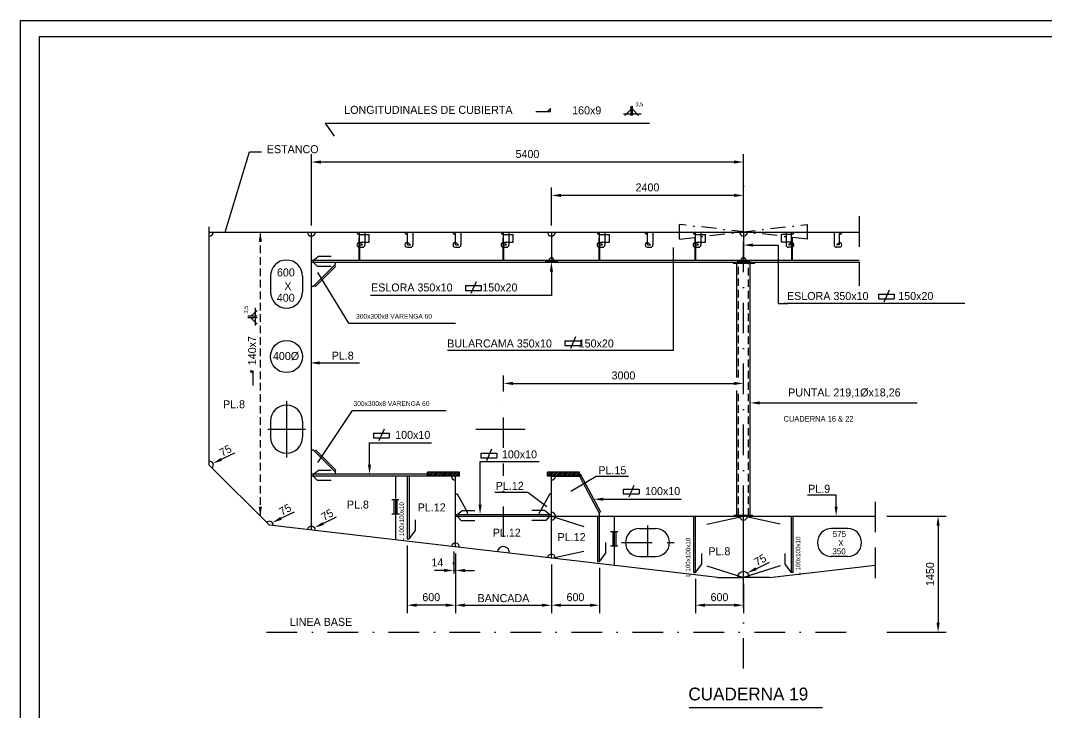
# Model space of a CAD drawing. Extents: x 24741 to 58381, y 5257 to 29017.
# Drawn here: x 24741 to 37561, y 20372 to 29017 of the extents above; entities that cross this region are included whole.
import ezdxf
from ezdxf.enums import TextEntityAlignment as Align

# ---------------------------------------------------------------- set-up
doc = ezdxf.new("R2010")
doc.units = 0
doc.header["$LTSCALE"] = 30
doc.header["$MEASUREMENT"] = 0
for name, pattern in [('RAYITAS2', [4.7625, 3.175, -1.5875]), ('RAYITASX2', [19.05, 12.7, -6.35]), ('TRAZO_Y_PUNTO', [25.4, 12.7, -6.35, 0, -6.35]), ('TRAZO_Y_PUNTO2', [12.7, 6.35, -3.175, 0, -3.175])]:
    doc.linetypes.add(name, pattern=pattern)
doc.layers.get('0').update_dxf_attribs({"linetype": 'CONTINUOUS'})
doc.layers.get('DEFPOINTS').update_dxf_attribs({"linetype": 'CONTINUOUS'})
doc.layers.add('BORDE', color=7, linetype='CONTINUOUS')
doc.layers.add('CUADERNA', color=7, linetype='CONTINUOUS')
doc.styles.get("Standard").update_dxf_attribs({"font": 'Gothic.TTF'})
doc.dimstyles.new('CN', dxfattribs={"dimscale": 40, "dimtxt": 2.5, "dimasz": 3, "dimexe": 2.5, "dimexo": 2, "dimgap": 0.018, "dimtad": 1, "dimdec": 4, "dimlfac": 40, "dimzin": 12, "dimdsep": 46, "dimtxsty": 'Standard', "dimcen": 0.018, "dimclrd": 1, "dimclre": 1, "dimclrt": 3, "dimadec": 0, "dimazin": 0, "dimtfac": 0.2, "dimtdec": 4, "dimtmove": 2, "dimatfit": 3, "dimfxl": 0, "dimtolj": 1, "dimtzin": 12, "dimarcsym": 0})

# ---------------------------------------------------------------- blocks, each defined once
blk = doc.blocks.new('*D18')
at = {"color": 1, "linetype": 'ByBlock'}
for p, q in [((36180, 23295), (36921, 23295)), ((36821, 23175), (36821, 21965)), ((36180, 21845), (36921, 21845))]:
    blk.add_line(p, q, dxfattribs=at)
for points in [[(36801, 23175), (36841, 23175), (36821, 23295)], [(36801, 21965), (36841, 21965), (36821, 21845)]]:
    blk.add_solid(points, dxfattribs=at)
at = {"layer": 'DEFPOINTS', "color": 0, "linetype": 'ByBlock'}
for p in [(36100, 23295), (36100, 21845), (36821, 21845)]:
    blk.add_point(p, dxfattribs=at)
at = {"color": 3, "linetype": 'ByBlock'}
blk.add_text('1450', height=100, rotation=90, dxfattribs=at).set_placement((36721, 22570), align=Align.MIDDLE_CENTER)
blk = doc.blocks.new('*D29')
at = {"color": 1, "linetype": 'ByBlock'}
for p, q in [((31375, 26925), (31375, 27402)), ((33775, 26925), (33775, 27402)), ((33655, 27302), (31495, 27302))]:
    blk.add_line(p, q, dxfattribs=at)
for points in [[(31495, 27322), (31495, 27282), (31375, 27302)], [(33655, 27322), (33655, 27282), (33775, 27302)]]:
    blk.add_solid(points, dxfattribs=at)
at = {"layer": 'DEFPOINTS', "color": 0, "linetype": 'ByBlock'}
for p in [(31375, 27302), (31375, 26845), (33775, 26845)]:
    blk.add_point(p, dxfattribs=at)
at = {"color": 3, "linetype": 'ByBlock'}
blk.add_text('2400', height=100, dxfattribs=at).set_placement((32575, 27402), align=Align.MIDDLE_CENTER)
blk = doc.blocks.new('*D30')
at = {"color": 1, "linetype": 'ByBlock'}
for p, q in [((28375, 26925), (28375, 27819)), ((33655, 27719), (28495, 27719)), ((33775, 26925), (33775, 27819))]:
    blk.add_line(p, q, dxfattribs=at)
for points in [[(28495, 27739), (28495, 27699), (28375, 27719)], [(33655, 27739), (33655, 27699), (33775, 27719)]]:
    blk.add_solid(points, dxfattribs=at)
at = {"layer": 'DEFPOINTS', "color": 0, "linetype": 'ByBlock'}
for p in [(28375, 27719), (28375, 26845), (33775, 26845)]:
    blk.add_point(p, dxfattribs=at)
at = {"color": 3, "linetype": 'ByBlock'}
blk.add_text('5400', height=100, dxfattribs=at).set_placement((31075, 27819), align=Align.MIDDLE_CENTER)
blk = doc.blocks.new('*D36')
at = {"color": 1, "linetype": 'ByBlock'}
for p, q in [((30775, 24851), (30775, 25053)), ((33775, 25033), (33775, 25053)), ((30895, 24953), (33655, 24953))]:
    blk.add_line(p, q, dxfattribs=at)
for points in [[(30895, 24973), (30895, 24933), (30775, 24953)], [(33655, 24973), (33655, 24933), (33775, 24953)]]:
    blk.add_solid(points, dxfattribs=at)
at = {"layer": 'DEFPOINTS', "color": 0, "linetype": 'ByBlock'}
for p in [(33775, 24953), (33775, 24953), (30775, 24771)]:
    blk.add_point(p, dxfattribs=at)
at = {"color": 3, "linetype": 'ByBlock'}
blk.add_text('3000', height=100, dxfattribs=at).set_placement((32275, 25053), align=Align.MIDDLE_CENTER)
blk = doc.blocks.new('*D75')
at = {"color": 1, "lineweight": -2}
for p, q in [((30175, 22360), (30175, 21612)), ((31375, 22220), (31375, 21612)), ((30295, 21712), (31255, 21712))]:
    blk.add_line(p, q, dxfattribs=at)
at = {"color": 1}
for points in [[(30295, 21732), (30295, 21692), (30175, 21712)], [(31255, 21732), (31255, 21692), (31375, 21712)]]:
    blk.add_solid(points, dxfattribs=at)
at = {"layer": 'DEFPOINTS', "color": 0}
for p in [(30175, 22440), (31375, 22300), (31375, 21712)]:
    blk.add_point(p, dxfattribs=at)
at = {"color": 3, "insert": (30775, 21800), "char_height": 100, "attachment_point": 5}
blk.add_mtext('\\A1;BANCADA', dxfattribs=at)
blk = doc.blocks.new('*D37')
at = {"color": 1, "linetype": 'ByBlock'}
for p, q in [((31375, 22689), (31375, 22082)), ((31975, 22650), (31975, 22082)), ((31495, 22182), (31855, 22182))]:
    blk.add_line(p, q, dxfattribs=at)
for points in [[(31495, 22202), (31495, 22162), (31375, 22182)], [(31855, 22202), (31855, 22162), (31975, 22182)]]:
    blk.add_solid(points, dxfattribs=at)
at = {"layer": 'DEFPOINTS', "color": 0, "linetype": 'ByBlock'}
for p in [(31375, 22769), (31975, 22730), (31975, 22182)]:
    blk.add_point(p, dxfattribs=at)
at = {"color": 3, "linetype": 'ByBlock'}
blk.add_text('600', height=100, dxfattribs=at).set_placement((31675, 22282), align=Align.MIDDLE_CENTER)
blk = doc.blocks.new('*D38')
at = {"color": 1, "linetype": 'ByBlock'}
for p, q in [((29571, 22930), (29571, 22082)), ((30175, 22829), (30175, 22082)), ((30055, 22182), (29691, 22182))]:
    blk.add_line(p, q, dxfattribs=at)
for points in [[(29691, 22202), (29691, 22162), (29571, 22182)], [(30055, 22202), (30055, 22162), (30175, 22182)]]:
    blk.add_solid(points, dxfattribs=at)
at = {"layer": 'DEFPOINTS', "color": 0, "linetype": 'ByBlock'}
for p in [(29571, 23010), (30175, 22909), (29571, 22182)]:
    blk.add_point(p, dxfattribs=at)
at = {"color": 3, "linetype": 'ByBlock'}
blk.add_text('600', height=100, dxfattribs=at).set_placement((29873, 22282), align=Align.MIDDLE_CENTER)
blk = doc.blocks.new('*D39')
at = {"color": 1, "linetype": 'ByBlock'}
for p, q in [((33175, 22510), (33175, 22082)), ((33775, 22447), (33775, 22082)), ((33655, 22182), (33295, 22182))]:
    blk.add_line(p, q, dxfattribs=at)
for points in [[(33295, 22202), (33295, 22162), (33175, 22182)], [(33655, 22202), (33655, 22162), (33775, 22182)]]:
    blk.add_solid(points, dxfattribs=at)
at = {"layer": 'DEFPOINTS', "color": 0, "linetype": 'ByBlock'}
for p in [(33175, 22590), (33775, 22527), (33175, 22182)]:
    blk.add_point(p, dxfattribs=at)
at = {"color": 3, "linetype": 'ByBlock'}
blk.add_text('600', height=100, dxfattribs=at).set_placement((33475, 22282), align=Align.MIDDLE_CENTER)
blk = doc.blocks.new('*X40')
at = {"color": 0}
for p, q in [((29825, 23808), (29861, 23845)), ((29825, 23831), (29839, 23845)), ((29834, 23795), (29884, 23845)), ((29856, 23795), (29906, 23845)), ((29879, 23795), (29929, 23845)), ((29901, 23795), (29951, 23845)), ((29924, 23795), (29974, 23845)), ((29946, 23795), (29996, 23845)), ((29969, 23795), (30019, 23845)), ((29991, 23795), (30041, 23845)), ((30013, 23795), (30063, 23845)), ((30036, 23795), (30086, 23845)), ((30058, 23795), (30108, 23845)), ((30081, 23795), (30131, 23845)), ((30103, 23795), (30153, 23845)), ((30126, 23795), (30176, 23845)), ((30148, 23795), (30198, 23845)), ((30171, 23795), (30221, 23845)), ((30193, 23795), (30225, 23827)), ((30216, 23795), (30225, 23804))]:
    blk.add_line(p, q, dxfattribs=at)
blk = doc.blocks.new('*X41')
at = {"color": 0}
for p, q in [((31325, 23804), (31366, 23845)), ((31325, 23826), (31343, 23845)), ((31338, 23795), (31388, 23845)), ((31361, 23795), (31411, 23845)), ((31383, 23795), (31433, 23845)), ((31405, 23795), (31455, 23845)), ((31428, 23795), (31478, 23845)), ((31450, 23795), (31500, 23845)), ((31473, 23795), (31523, 23845)), ((31495, 23795), (31545, 23845)), ((31518, 23795), (31568, 23845)), ((31540, 23795), (31590, 23845)), ((31563, 23795), (31613, 23845)), ((31585, 23795), (31635, 23845)), ((31607, 23795), (31657, 23845)), ((31630, 23795), (31680, 23845)), ((31652, 23795), (31702, 23845)), ((31675, 23795), (31725, 23845)), ((31697, 23795), (31725, 23822)), ((31720, 23795), (31725, 23800))]:
    blk.add_line(p, q, dxfattribs=at)
blk = doc.blocks.new('*D42')
at = {"color": 1, "linetype": 'ByBlock'}
for p, q in [((30175, 22829), (30175, 22516)), ((30153, 22696), (30153, 22716)), ((30033, 22616), (29913, 22616)), ((30175, 22616), (30153, 22616)), ((30295, 22616), (30415, 22616))]:
    blk.add_line(p, q, dxfattribs=at)
for points in [[(30033, 22636), (30033, 22596), (30153, 22616)], [(30295, 22636), (30295, 22596), (30175, 22616)]]:
    blk.add_solid(points, dxfattribs=at)
at = {"layer": 'DEFPOINTS', "color": 0, "linetype": 'ByBlock'}
for p in [(30175, 22909), (30153, 22616), (30153, 22616)]:
    blk.add_point(p, dxfattribs=at)
at = {"color": 3, "linetype": 'ByBlock'}
blk.add_text('14', height=100, dxfattribs=at).set_placement((29950, 22716), align=Align.MIDDLE_CENTER)

msp = doc.modelspace()

# ---------------------------------------------------------------- linework, layer by layer
at = {"color": 3}
for p, q in [((24740.721039, 5257.4178338), (24740.721039, 29017.4178338)), ((24740.721039, 29017.4178338), (58380.721039, 29017.4178338)), ((30301.1950233, 25705.0299439), (30497.768416, 25705.0299439)), ((30301.1950233, 25705.0299439), (30301.1950233, 25645.7246031)), ((30301.1950233, 25705.0299439), (30301.1950233, 25645.7246031)), ((30301.1950233, 25705.0299439), (30497.768416, 25705.0299439)), ((30301.1950233, 25645.7246031), (30497.768416, 25645.7246031)), ((30301.1950233, 25645.7246031), (30497.768416, 25645.7246031)), ((30434.7165478, 25753.2153974), (30369.8103442, 25606.8056091)), ((30434.7165478, 25753.2153974), (30369.8103442, 25606.8056091)), ((30497.768416, 25705.0299439), (30497.768416, 25645.7246031)), ((30497.768416, 25705.0299439), (30497.768416, 25645.7246031)), ((35593.8695466, 25646.4193483), (35528.9633431, 25500.00956)), ((35593.8695466, 25646.4193483), (35528.9633431, 25500.00956)), ((35460.3480221, 25598.2338948), (35656.9214149, 25598.2338948)), ((35460.3480221, 25598.2338948), (35656.9214149, 25598.2338948)), ((35460.3480221, 25598.2338948), (35460.3480221, 25538.928554)), ((35460.3480221, 25598.2338948), (35460.3480221, 25538.928554)), ((35460.3480221, 25538.928554), (35656.9214149, 25538.928554)), ((35460.3480221, 25538.928554), (35656.9214149, 25538.928554)), ((35656.9214149, 25598.2338948), (35656.9214149, 25538.928554)), ((35656.9214149, 25598.2338948), (35656.9214149, 25538.928554)), ((31544.2326608, 25016.7294498), (31740.8060535, 25016.7294498)), ((31544.2326608, 25016.7294498), (31544.2326608, 24957.424109)), ((31677.7541853, 25064.9149033), (31612.8479817, 24918.505115)), ((31740.8060535, 25016.7294498), (31740.8060535, 24957.424109)), ((31544.2326608, 24957.424109), (31740.8060535, 24957.424109)), ((29150.4968925, 23863.5030459), (29347.0702852, 23863.5030459)), ((29150.4968925, 23863.5030459), (29150.4968925, 23804.1977051)), ((29284.018417, 23911.6884994), (29219.1122134, 23765.2787111)), ((29347.0702852, 23863.5030459), (29347.0702852, 23804.1977051)), ((29150.4968925, 23804.1977051), (29347.0702852, 23804.1977051)), ((30494.0501656, 23612.9314064), (30690.6235583, 23612.9314064)), ((30494.0501656, 23612.9314064), (30494.0501656, 23553.6260656)), ((30627.5716901, 23661.1168599), (30562.6654865, 23514.7070716)), ((30690.6235583, 23612.9314064), (30690.6235583, 23553.6260656)), ((30494.0501656, 23553.6260656), (30690.6235583, 23553.6260656)), ((31744.4603021, 23335.1009908), (31724.9564166, 23348.27282)), ((31724.9564166, 23324.921208), (31744.4603021, 23335.1009908)), ((32406.6884168, 23209.2810902), (32341.7822133, 23062.8713019)), ((32273.1668923, 23161.0956367), (32469.7402851, 23161.0956367)), ((32273.1668923, 23161.0956367), (32273.1668923, 23101.7902959)), ((32273.1668923, 23101.7902959), (32469.7402851, 23101.7902959)), ((32469.7402851, 23161.0956367), (32469.7402851, 23101.7902959)), ((33095.7785389, 20433.5472782), (34762.1143652, 20433.5472782))]:
    msp.add_line(p, q, dxfattribs=at)
at = {"color": 2}
for p, q in [((24978.4085842, 5457.4178338), (24978.4085842, 28817.4178338)), ((24978.4085842, 28817.4178338), (58180.721039, 28817.4178338)), ((31180.7788308, 27882.7328649), (31362.367908, 27882.7328649)), ((31362.367908, 27920.1782973), (31326.548939, 27882.7328649)), ((31362.367908, 27882.7328649), (31362.367908, 27920.1782973)), ((28548.8797389, 27736.9835124), (28661.3758547, 27574.5296128)), ((27608.52304, 24638.4429062), (27645.9684724, 24602.6239372)), ((27645.9684724, 24638.4429062), (27608.52304, 24638.4429062)), ((27645.9684724, 24456.853829), (27645.9684724, 24638.4429062))]:
    msp.add_line(p, q, dxfattribs=at)
at = {"color": 6}
for p, q in [((32369.291137, 27830.2286234), (32369.291137, 27949.4272069)), ((32389.8384565, 27830.2286234), (32389.8384565, 27949.4272069)), ((32274.4701868, 27849.9422766), (32494.9287874, 27849.9422766)), ((32293.4668404, 27830.2286234), (32369.291137, 27910.5905212)), ((32464.079515, 27830.2286234), (32389.8384565, 27908.9125364)), ((28966.9716779, 26298.9995797), (28974.9564166, 26298.9995797)), ((28966.9716779, 26298.9995797), (28966.9716779, 26024.921208)), ((30766.9716779, 26298.9995797), (30774.9564166, 26298.9995797)), ((30766.9716779, 26298.9995797), (30766.9716779, 26024.921208)), ((31966.9716779, 26298.9995797), (31974.9564166, 26298.9995797)), ((31966.9716779, 26298.9995797), (31966.9716779, 26024.921208)), ((33166.9716779, 26298.9995797), (33174.9564166, 26298.9995797)), ((33166.9716779, 26298.9995797), (33166.9716779, 26024.921208)), ((34382.9411553, 26298.9995797), (34374.9564166, 26298.9995797)), ((34382.9411553, 26298.9995797), (34382.9411553, 26024.921208)), ((28974.9564166, 26214.921208), (28974.9564166, 26024.921208)), ((30774.9564166, 26214.921208), (30774.9564166, 26024.921208)), ((31974.9564166, 26214.921208), (31974.9564166, 26024.921208)), ((33174.9564166, 26214.921208), (33174.9564166, 26024.921208)), ((34374.9564166, 26214.921208), (34374.9564166, 26024.921208)), ((28399.5629731, 26020.6162516), (28463.1334641, 26072.0114827)), ((28463.1334641, 26072.0114827), (28621.0593444, 26072.0114827)), ((28399.5629731, 25998.724024), (28447.0842057, 25947.0114827)), ((28447.0842057, 25947.0114827), (28621.0593444, 25947.0114827)), ((27698.4727139, 25395.9619262), (27619.7888009, 25321.7208676)), ((27678.7590607, 25206.3525979), (27678.7590607, 25426.8111986)), ((27698.4727139, 25321.7208676), (27579.2741304, 25321.7208676)), ((27698.4727139, 25301.1735482), (27579.2741304, 25301.1735482)), ((27698.4727139, 25225.3492515), (27618.1108161, 25301.1735482)), ((28063.8955359, 24262.9163164), (28063.8955359, 23556.4077015)), ((27832.4140248, 23911.916764), (28301.6334731, 23911.916764)), ((31048.7829409, 23907.546764), (30428.6996506, 23907.546764)), ((28399.9564166, 23349.921208), (28463.1334641, 23398.4302161)), ((28463.1334641, 23398.4302161), (28621.0593444, 23398.4302161)), ((28399.5629731, 23325.1427574), (28447.0842057, 23273.4302161)), ((28447.0842057, 23273.4302161), (28621.0593444, 23273.4302161)), ((29425.7394196, 23324.921208), (29425.7394196, 22526.9420941)), ((29571.4379244, 23324.921208), (29571.4379244, 22540.1508277)), ((29596.4379244, 23324.921208), (29596.4379244, 22540.1508277)), ((29378.643371, 23034.4799231), (29469.0235555, 23034.4799231)), ((29405.5987196, 23034.4799231), (29405.5987196, 22855.4188889)), ((29442.0679835, 23034.4799231), (29442.0679835, 22855.4188889)), ((29378.643371, 22855.4188889), (29469.0235555, 22855.4188889)), ((30197.9432848, 22845.6162516), (30261.5137758, 22897.0114827)), ((30197.9432848, 22823.724024), (30245.4645174, 22772.0114827)), ((30261.5137758, 22897.0114827), (30419.4396561, 22897.0114827)), ((31288.3990573, 22897.0114827), (31130.4731771, 22897.0114827)), ((31351.9695483, 22845.6162516), (31288.3990573, 22897.0114827)), ((31351.9695483, 22823.724024), (31304.4483157, 22772.0114827)), ((31374.9564166, 22824.921208), (31778.0668068, 22696.0309532)), ((32159.2287053, 22824.921208), (32159.2287053, 22208.1006632)), ((33316.0011652, 22724.4595469), (33774.9564166, 22824.921208)), ((34233.9116679, 22724.4595469), (33774.9564166, 22824.921208)), ((30245.4645174, 22772.0114827), (30419.4396561, 22772.0114827)), ((31304.4483157, 22772.0114827), (31130.4731771, 22772.0114827)), ((32114.8408622, 22635.0811876), (32205.2210467, 22635.0811876)), ((32141.7962108, 22635.0811876), (32141.7962108, 22456.0201534)), ((32178.2654747, 22635.0811876), (32178.2654747, 22456.0201534)), ((29571.4379244, 22540.1508277), (29596.4379244, 22540.1508277)), ((32114.8408622, 22456.0201534), (32205.2210467, 22456.0201534)), ((31374.9564166, 22299.5802603), (31780.5297677, 22388.3570473)), ((31952.9564166, 22259.7980642), (31974.9564166, 22259.7980642)), ((33316.0011652, 22204.2928185), (33774.9564166, 22057.546764)), ((34233.9116679, 22204.2928185), (33774.9564166, 22057.546764)), ((33152.9564166, 22119.8268855), (33174.9564166, 22119.8268855)), ((34396.9564166, 22119.8268855), (34374.9564166, 22119.8268855))]:
    msp.add_line(p, q, dxfattribs=at)
at = {"color": 1}
for p, q in [((28548.8797389, 27736.9835124), (32600.9731463, 27736.9835124)), ((28974.6042468, 26344.4452759), (29098.5570545, 26344.4452759)), ((29043.7741894, 26374.921208), (29043.7741894, 26214.921208)), ((29098.5570545, 26248.5968905), (29098.5570545, 26344.4452759)), ((29643.7741894, 26374.921208), (29643.7741894, 26214.921208)), ((30243.7741894, 26374.921208), (30243.7741894, 26214.921208)), ((30774.6042468, 26344.4452759), (30898.5570545, 26344.4452759)), ((30843.7741894, 26374.921208), (30843.7741894, 26214.921208)), ((30898.5570545, 26248.5968905), (30898.5570545, 26344.4452759)), ((31974.6042468, 26344.4452759), (32098.5570545, 26344.4452759)), ((32043.7741894, 26374.921208), (32043.7741894, 26214.921208)), ((32098.5570545, 26248.5968905), (32098.5570545, 26344.4452759)), ((32643.7741894, 26374.921208), (32643.7741894, 26214.921208)), ((33174.6042468, 26344.4452759), (33298.5570545, 26344.4452759)), ((33243.7741894, 26374.921208), (33243.7741894, 26214.921208)), ((33298.5570545, 26248.5968905), (33298.5570545, 26344.4452759)), ((34251.3557787, 26248.5968905), (34251.3557787, 26344.4452759)), ((34375.3085863, 26344.4452759), (34251.3557787, 26344.4452759)), ((34306.1386437, 26374.921208), (34306.1386437, 26214.921208)), ((34906.1386437, 26374.921208), (34906.1386437, 26214.921208)), ((28974.9564166, 26248.5968905), (29098.5570545, 26248.5968905)), ((28974.9564166, 26184.921208), (29013.7741894, 26184.921208)), ((29574.9564166, 26184.921208), (29613.7741894, 26184.921208)), ((30174.9564166, 26184.921208), (30213.7741894, 26184.921208)), ((30774.9564166, 26248.5968905), (30898.5570545, 26248.5968905)), ((30774.9564166, 26184.921208), (30813.7741894, 26184.921208)), ((31974.9564166, 26248.5968905), (32098.5570545, 26248.5968905)), ((31974.9564166, 26184.921208), (32013.7741894, 26184.921208)), ((32574.9564166, 26184.921208), (32613.7741894, 26184.921208)), ((32895.1667274, 26182.9087924), (32895.1667274, 24892.6399902)), ((33174.9564166, 26248.5968905), (33298.5570545, 26248.5968905)), ((33174.9564166, 26184.921208), (33213.7741894, 26184.921208)), ((33894.9564166, 26211.7070168), (34207.8372065, 26211.7070168)), ((34207.8372065, 26211.7070168), (34207.8372065, 25482.0161559)), ((34374.9564166, 26248.5968905), (34251.3557787, 26248.5968905)), ((34374.9564166, 26184.921208), (34336.1386437, 26184.921208)), ((34974.9564166, 26184.921208), (34936.1386437, 26184.921208)), ((28374.9564166, 26024.921208), (35221.7936719, 26024.921208)), ((28374.9564166, 25999.921208), (35221.7936719, 25999.921208)), ((28674.9564166, 25974.921208), (28399.9564166, 25699.921208)), ((28675.5640951, 25944.4161882), (28424.8412838, 25693.6933768)), ((28659.4070615, 25959.371853), (28675.5640951, 25944.4161882)), ((27863.8955359, 25824.921208), (27863.8955359, 25624.921208)), ((28263.8955359, 25824.921208), (28263.8955359, 25624.921208)), ((28453.4563346, 25869.5149996), (28837.9788299, 25235.2797425)), ((31374.3514728, 25879.921208), (31374.3514728, 25583.0776859)), ((28374.9564166, 25699.921208), (28399.9564166, 25699.921208)), ((28408.9929877, 25708.9577792), (28424.8412838, 25693.6933768)), ((31374.3514728, 25583.0776859), (29114.8560235, 25583.0776859)), ((31374.3514728, 25583.0776859), (29114.8560235, 25583.0776859)), ((34207.8372065, 25482.0161559), (34327.8372065, 25482.0161559)), ((36538.703334, 25481.6757359), (34279.2078847, 25481.6757359)), ((36538.703334, 25481.6757359), (34279.2078847, 25481.6757359)), ((28837.9788299, 25235.2797425), (30174.1721931, 25235.2797425)), ((32895.1667274, 24892.6399902), (30074.9397813, 24892.6399902)), ((28480.3688386, 24739.5450114), (28978.5517781, 24739.5450114)), ((33978.9564166, 24239.6393886), (35946.3458031, 24239.6393886)), ((28454.2641705, 23495.7167727), (28891.1420274, 24145.2085765)), ((28891.1420274, 24145.2085765), (30057.929649, 24145.2085765)), ((27863.8955359, 24011.916764), (27863.8955359, 23811.916764)), ((28263.8955359, 24011.916764), (28263.8955359, 23811.916764)), ((29101.8157873, 23469.921208), (29101.8157873, 23739.3530008)), ((29101.8157873, 23739.3530008), (29877.19944, 23739.3530008)), ((27207.829727, 23514.4843291), (27417.7408295, 23616.7757627)), ((28399.9564166, 23649.921208), (28374.9564166, 23649.921208)), ((28399.9564166, 23649.921208), (28674.9564166, 23374.921208)), ((28416.2402341, 23633.6373905), (28431.1792624, 23649.8110606)), ((28431.1792624, 23649.8110606), (28680.6195349, 23400.3707881)), ((30482.8325322, 22966.921208), (30482.8325322, 23506.4107954)), ((30482.8325322, 23506.4107954), (31222.7775543, 23506.4107954)), ((29824.9564166, 23349.921208), (28374.9564166, 23349.921208)), ((28664.5690679, 23385.3085568), (28680.6195349, 23400.3707881)), ((31744.3796091, 23335.2526934), (31986.816167, 22879.4719647)), ((29824.9564166, 23324.921208), (28374.9564166, 23324.921208)), ((31615.6293624, 23138.2735067), (31935.7408586, 23323.2545336)), ((31724.9564166, 23324.921208), (31974.9564166, 22854.921208)), ((31935.7408586, 23323.2545336), (32338.6022335, 23323.2545336)), ((30174.9564166, 23105.4634615), (30196.9564166, 23105.4634615)), ((30196.9564166, 23105.4634615), (30324.9564166, 22871.921208)), ((31078.3995203, 23119.9075375), (30669.4193754, 23119.9075375)), ((31319.4407576, 22940.2284223), (31078.3995203, 23119.9075375)), ((31352.9564166, 23105.4634615), (31224.9564166, 22871.921208)), ((31352.9564166, 23105.4634615), (31374.9564166, 23105.4634615)), ((34932.2539026, 23088.2041968), (34575.4724685, 23088.2041968)), ((34932.2539026, 22944.921208), (34932.2539026, 23088.2041968)), ((32023.5375224, 23036.0358166), (32996.4852105, 23036.0358166)), ((27953.6166425, 22777.3160474), (28163.5277451, 22879.6074809)), ((31966.7962623, 22870.262298), (31986.816167, 22879.4719647)), ((28479.3352147, 22712.1519786), (28689.2463172, 22814.4434121)), ((30153.3237708, 22382.028938), (30153.3237708, 22108.5115534)), ((33889.5999098, 22147.9003273), (34099.5110123, 22250.1917609))]:
    msp.add_line(p, q, dxfattribs=at)
at = {"color": 7}
for p, q in [((27299.9564166, 26374.921208), (27599.9564166, 27374.921208)), ((27599.9564166, 27374.921208), (27752.678382, 27374.921208)), ((27099.9564166, 26374.921208), (35221.7936719, 26374.921208)), ((31374.9564166, 26374.921208), (31374.9564166, 26024.921208)), ((33774.9564166, 26374.921208), (33774.9564166, 26024.921208)), ((28974.9564166, 26248.5968905), (29013.7741894, 26214.921208)), ((28974.9564166, 26214.921208), (29013.7741894, 26214.921208)), ((29574.9564166, 26248.5968905), (29613.7741894, 26214.921208)), ((29574.9564166, 26214.921208), (29613.7741894, 26214.921208)), ((30174.9564166, 26248.5968905), (30213.7741894, 26214.921208)), ((30174.9564166, 26214.921208), (30213.7741894, 26214.921208)), ((30774.9564166, 26248.5968905), (30813.7741894, 26214.921208)), ((30774.9564166, 26214.921208), (30813.7741894, 26214.921208)), ((31974.9564166, 26248.5968905), (32013.7741894, 26214.921208)), ((31974.9564166, 26214.921208), (32013.7741894, 26214.921208)), ((32574.9564166, 26248.5968905), (32613.7741894, 26214.921208)), ((32574.9564166, 26214.921208), (32613.7741894, 26214.921208)), ((33174.9564166, 26248.5968905), (33213.7741894, 26214.921208)), ((33174.9564166, 26214.921208), (33213.7741894, 26214.921208)), ((34374.9564166, 26248.5968905), (34336.1386437, 26214.921208)), ((34374.9564166, 26214.921208), (34336.1386437, 26214.921208)), ((34974.9564166, 26248.5968905), (34936.1386437, 26214.921208)), ((34974.9564166, 26214.921208), (34936.1386437, 26214.921208)), ((31299.9564166, 26024.921208), (31299.9564166, 25999.921208)), ((31299.9564166, 26012.421208), (31449.9564166, 26012.421208)), ((31449.9564166, 26024.921208), (31449.9564166, 25999.921208)), ((33643.9204006, 25992.5686642), (33915.0502276, 25992.5686642)), ((33643.938725, 25984.5135075), (33915.5235322, 25984.5135075)), ((33699.9564166, 26024.921208), (33699.9564166, 25999.921208)), ((33699.9564166, 26012.421208), (33849.9564166, 26012.421208)), ((33849.9564166, 26024.921208), (33849.9564166, 25999.921208)), ((30224.9564166, 23374.921208), (29824.9564166, 23374.921208)), ((31724.9564166, 23374.921208), (31324.9564166, 23374.921208)), ((30224.9564166, 23324.921208), (29824.9564166, 23324.921208)), ((31724.9564166, 23324.921208), (31324.9564166, 23324.921208)), ((33653.7996857, 22830.9019956), (33890.9090082, 22830.9019956)), ((33654.2289672, 22836.7383097), (33889.7981501, 22836.7383097)), ((33449.9564166, 22057.546764), (33774.9564166, 22057.546764)), ((34099.9564166, 22057.546764), (33774.9564166, 22057.546764))]:
    msp.add_line(p, q, dxfattribs=at)
at = {"color": 6, "linetype": 'TRAZO_Y_PUNTO'}
for p, q in [((33774.9564166, 26374.921208), (33774.9564166, 27173.2584147)), ((32974.9564166, 26286.2255936), (32974.9564166, 26470.5544431)), ((34574.9564166, 26286.2255936), (34574.9564166, 26470.5544431)), ((33774.9564166, 22824.921208), (33774.9564166, 26274.921208)), ((27816.0441672, 21374.921208), (35198.6055425, 21374.921208))]:
    msp.add_line(p, q, dxfattribs=at)
at = {"color": 6, "linetype": 'RAYITASX2'}
for p, q in [((35221.7936719, 26572.6297389), (35221.7936719, 25703.626153)), ((35418.8928843, 23003.9220019), (35418.8928843, 21914.7708934)), ((32575.7392659, 22710.0544045), (32575.7392659, 22279.6409113)), ((29596.4379244, 22540.1508277), (29674.4379244, 22643.60972)), ((32250.6292434, 22495.6850557), (32909.2282111, 22495.6850557)), ((31974.9564166, 22259.7980642), (32052.9564166, 22363.2569565)), ((33174.9564166, 22119.8268855), (33252.9564166, 22223.2857778)), ((34374.9564166, 22119.8268855), (34296.9564166, 22223.2857778))]:
    msp.add_line(p, q, dxfattribs=at)
at = {"color": 6, "linetype": 'TRAZO_Y_PUNTO2'}
for p, q in [((32974.9564166, 26286.2255936), (34574.9564166, 26470.5544431)), ((34574.9564166, 26286.2255936), (32974.9564166, 26470.5544431))]:
    msp.add_line(p, q, dxfattribs=at)
at = {"color": 1, "linetype": 'Continuous'}
for p, q in [((33690.9564166, 24557.8127808), (33690.9564166, 25984.5135075)), ((33858.9564166, 22830.9019956), (33858.9564166, 25984.5135075)), ((33690.9564166, 22830.9019956), (33690.9564166, 24392.9168032)), ((30174.9564166, 22846.921208), (31374.9564166, 22846.921208)), ((30174.9564166, 22824.921208), (31374.9564166, 22824.921208)), ((32474.9564166, 22669.921208), (32674.9564166, 22669.921208)), ((35074.9564166, 22669.921208), (34874.9564166, 22669.921208)), ((32474.9564166, 22319.921208), (32674.9564166, 22319.921208)), ((35074.9564166, 22319.921208), (34874.9564166, 22319.921208))]:
    msp.add_line(p, q, dxfattribs=at)
at = {"color": 6, "linetype": 'RAYITAS2'}
for p, q in [((33710.9564166, 24557.8127808), (33710.9564166, 25999.921208)), ((33838.9564166, 22830.9019956), (33838.9564166, 25999.921208)), ((33710.9564166, 22830.9019956), (33710.9564166, 24392.9168032))]:
    msp.add_line(p, q, dxfattribs=at)
at = {"color": 7, "linetype": 'Continuous'}
for p, q in [((31374.9564166, 23324.921208), (31724.9564166, 23324.921208)), ((31374.9564166, 22824.921208), (35418.8928843, 22824.921208))]:
    msp.add_line(p, q, dxfattribs=at)
at = {"color": 1}
msp.add_circle((28063.8955359, 24818.421208), 200, dxfattribs=at)
at = {"color": 3}
for centre, radius, start, end in [((27099.9564166, 26374.921208), 50, 270, 0), ((28374.9564166, 26374.921208), 50, 180, 0), ((31374.9564166, 26374.921208), 50, 180, 0), ((33774.9564166, 26374.921208), 50, 180, 0), ((31374.9564166, 26024.921208), 30, 0, 180), ((33774.9564166, 26024.921208), 30, 0, 180), ((27099.9564166, 23461.916764), 50, 314.9549621587, 90), ((30174.9564166, 23324.921208), 50, 180, 270), ((31374.9564166, 23324.921208), 50, 270, 0), ((31374.9564166, 22824.921208), 50, 270, 90), ((33774.9564166, 22824.921208), 50, 180, 0), ((27849.9464166, 22710.746764), 50, 353.3469325981, 134.9549621587), ((28374.9564166, 22649.5082069), 50, 353.3469325981, 173.3469325981), ((30174.9564166, 22439.551439), 50, 353.3469325981, 173.3469325981), ((30773.834004, 22369.6967708), 75, 353.3469325981, 173.3469325981), ((31374.9564166, 22299.5802603), 50, 353.3469325981, 173.3469325981), ((33774.9564166, 22057.546764), 75, 0, 180)]:
    msp.add_arc(centre, radius, start, end, dxfattribs=at)
at = {"color": 1}
for centre, radius, start, end in [((28974.4096701, 26374.4446449), 30, 179.7075493288, 270.371616735), ((29574.4096701, 26374.4446449), 30, 179.7075493288, 270.371616735), ((30174.4096701, 26374.4446449), 30, 179.7075493288, 270.371616735), ((30774.4096701, 26374.4446449), 30, 179.7075493288, 270.371616735), ((31974.4096701, 26374.4446449), 30, 179.7075493288, 270.371616735), ((32574.4096701, 26374.4446449), 30, 179.7075493288, 270.371616735), ((33174.4096701, 26374.4446449), 30, 179.7075493288, 270.371616735), ((34375.503163, 26374.4446449), 30, 269.628383265, 0.2924506712), ((34975.503163, 26374.4446449), 30, 269.628383265, 0.2924506712), ((28974.9564166, 26214.921208), 30, 105.4357701871, 254.5642298129), ((29013.7741894, 26214.921208), 30, 270, 0), ((29574.9564166, 26214.921208), 30, 90, 270.184593204), ((29613.7741894, 26214.921208), 30, 270, 0), ((30174.9564166, 26214.921208), 30, 90, 270.184593204), ((30213.7741894, 26214.921208), 30, 270, 0), ((30774.9564166, 26214.921208), 30, 105.4357701871, 254.5642298129), ((30813.7741894, 26214.921208), 30, 270, 0), ((31974.9564166, 26214.921208), 30, 105.4357701871, 254.5642298129), ((32013.7741894, 26214.921208), 30, 270, 0), ((32574.9564166, 26214.921208), 30, 90, 270.184593204), ((32613.7741894, 26214.921208), 30, 270, 0), ((33174.9564166, 26214.921208), 30, 105.4357701871, 254.5642298129), ((33213.7741894, 26214.921208), 30, 270, 0), ((34336.1386437, 26214.921208), 30, 180, 270), ((34374.9564166, 26214.921208), 30, 285.4357701871, 74.5642298129), ((34936.1386437, 26214.921208), 30, 180, 270), ((34974.9564166, 26214.921208), 30, 269.815406796, 90), ((28063.8955359, 25824.921208), 200, 0, 180), ((28063.8955359, 25624.921208), 200, 180, 0), ((28063.8955359, 24011.916764), 200, 360, 180), ((28063.8955359, 23811.916764), 200, 180, 0), ((32474.9564166, 22494.921208), 175, 90, 270), ((32674.9564166, 22494.921208), 175, 270, 90), ((34874.9564166, 22494.921208), 175, 90, 270), ((35074.9564166, 22494.921208), 175, 270, 90)]:
    msp.add_arc(centre, radius, start, end, dxfattribs=at)
for points in [[(27757.4564166, 26254.921208), (27717.4564166, 26254.921208), (27737.4564166, 26374.921208)], [(33894.9564166, 26191.7070168), (33894.9564166, 26231.7070168), (33774.9564166, 26211.7070168)], [(31354.3514728, 25879.921208), (31394.3514728, 25879.921208), (31374.3514728, 25999.921208)], [(28480.3688386, 24719.5450114), (28480.3688386, 24759.5450114), (28360.3688386, 24739.5450114)], [(33978.9564166, 24219.6393886), (33978.9564166, 24259.6393886), (33858.9564166, 24239.6393886)], [(27258.8261662, 23516.8280809), (27241.3036445, 23552.7858511), (27142.191595, 23482.2394008)], [(29121.8157873, 23469.921208), (29081.8157873, 23469.921208), (29101.8157873, 23349.921208)], [(30502.8325322, 22966.921208), (30462.8325322, 22966.921208), (30482.8325322, 22846.921208)], [(32023.5375224, 23016.0358166), (32023.5375224, 23056.0358166), (31903.5375224, 23036.0358166)], [(27757.4564166, 22943.4137506), (27717.4564166, 22943.4137506), (27737.4564166, 22823.4137506)], [(34952.2539026, 22944.921208), (34912.2539026, 22944.921208), (34932.2539026, 22824.921208)], [(28004.6130818, 22779.6597991), (27987.0905601, 22815.6175693), (27887.9785105, 22745.071119)], [(28530.3316539, 22714.4957304), (28512.8091322, 22750.4535005), (28413.6970827, 22679.9070503)], [(33940.596349, 22150.2440791), (33923.0738273, 22186.2018492), (33823.9617778, 22115.655399)]]:
    msp.add_solid(points, dxfattribs=at)
at = {"color": 3}
msp.add_solid([(31724.9564166, 23348.27282), (31724.9564166, 23324.921208), (31744.4603021, 23335.1009908)], dxfattribs=at)
at = {"layer": 'BORDE', "color": 7, "linetype": 'Continuous'}
for points in [[(28374.9564166, 22649.5082069), (28374.9564166, 26374.921208)], [(29824.9564166, 23324.921208), (29824.9564166, 23374.921208)], [(30224.9564166, 23324.921208), (30224.9564166, 23374.921208)], [(31324.9564166, 23324.921208), (31324.9564166, 23374.921208)], [(31724.9564166, 23324.921208), (31724.9564166, 23374.921208)], [(30174.9564166, 22439.551439), (30174.9564166, 23324.921208)], [(31374.9564166, 22299.5802603), (31374.9564166, 23324.921208)], [(33774.9564166, 22057.546764), (33774.9564166, 22824.921208)]]:
    msp.add_lwpolyline(points, dxfattribs=at)
at = {"layer": 'BORDE', "color": 7}
for points in [[(28974.9564166, 26214.921208), (28974.9564166, 26374.921208)], [(28974.9564166, 26274.921208), (28974.9564166, 26374.921208)], [(29574.9564166, 26274.921208), (29574.9564166, 26374.921208)], [(29574.9564166, 26214.921208), (29574.9564166, 26374.921208)], [(30174.9564166, 26274.921208), (30174.9564166, 26374.921208)], [(30174.9564166, 26214.921208), (30174.9564166, 26374.921208)], [(30774.9564166, 26214.921208), (30774.9564166, 26374.921208)], [(30774.9564166, 26274.921208), (30774.9564166, 26374.921208)], [(31974.9564166, 26214.921208), (31974.9564166, 26374.921208)], [(31974.9564166, 26274.921208), (31974.9564166, 26374.921208)], [(32574.9564166, 26274.921208), (32574.9564166, 26374.921208)], [(32574.9564166, 26214.921208), (32574.9564166, 26374.921208)], [(33174.9564166, 26214.921208), (33174.9564166, 26374.921208)], [(33174.9564166, 26274.921208), (33174.9564166, 26374.921208)], [(34374.9564166, 26214.921208), (34374.9564166, 26374.921208)], [(34374.9564166, 26274.921208), (34374.9564166, 26374.921208)], [(34974.9564166, 26274.921208), (34974.9564166, 26374.921208)], [(34974.9564166, 26214.921208), (34974.9564166, 26374.921208)]]:
    msp.add_lwpolyline(points, dxfattribs=at)
at = {"layer": 'BORDE', "color": 1}
for points in [[(28399.9564166, 25999.921208), (28399.9564166, 26021.921208)], [(28399.9564166, 23324.921208), (28399.9564166, 23349.921208)], [(30198.3367283, 22824.921208), (30198.3367283, 22846.921208)], [(31351.5761049, 22824.921208), (31351.5761049, 22846.921208)]]:
    msp.add_lwpolyline(points, dxfattribs=at)
at = {"layer": 'BORDE', "color": 1, "linetype": 'Continuous'}
for points in [[(28674.9564166, 25974.921208), (28674.9564166, 25999.921208)], [(28674.9564166, 23349.921208), (28674.9564166, 23374.921208)], [(30324.9564166, 22846.921208), (30324.9564166, 22871.921208)], [(31224.9564166, 22846.921208), (31224.9564166, 22871.921208)], [(31974.9564166, 22824.921208), (31974.9564166, 22854.921208)]]:
    msp.add_lwpolyline(points, dxfattribs=at)
at = {"layer": 'BORDE', "color": 6, "linetype": 'TRAZO_Y_PUNTO'}
for points in [[(30774.9564166, 23676.4661179), (30774.9564166, 24301.2326875)], [(30774.9564166, 22565.1845207), (30774.9564166, 23483.0807564)], [(33774.9564166, 20919.7285026), (33774.9564166, 22057.546764)]]:
    msp.add_lwpolyline(points, dxfattribs=at)
at = {"layer": 'BORDE', "color": 6, "linetype": 'Continuous'}
for points in [[(31952.9564166, 22259.7980642), (31952.9564166, 22824.921208)], [(31974.9564166, 22259.7980642), (31974.9564166, 22824.921208)], [(33152.9564166, 22119.8268855), (33152.9564166, 22824.921208)], [(33174.9564166, 22119.8268855), (33174.9564166, 22824.921208)], [(34374.9564166, 22119.8268855), (34374.9564166, 22824.921208)], [(34396.9564166, 22119.8268855), (34396.9564166, 22824.921208)]]:
    msp.add_lwpolyline(points, dxfattribs=at)
at = {"layer": 'BORDE', "color": 6, "linetype": 'RAYITASX2'}
for points in [[(29674.4379244, 22643.60972), (29674.4379244, 22778.0173734)], [(32052.9564166, 22363.2569565), (32052.9564166, 22497.66461)], [(33252.9564166, 22223.2857778), (33252.9564166, 22357.6934313)], [(34296.9564166, 22223.2857778), (34296.9564166, 22357.6934313)]]:
    msp.add_lwpolyline(points, dxfattribs=at)
at = {"layer": 'CUADERNA'}
for p, q in [((27099.9564166, 23461.916764), (27099.9564166, 26441.4709542)), ((27849.9464166, 22710.746764), (27099.9564166, 23461.916764)), ((33449.9564166, 22057.546764), (27849.9464166, 22710.746764)), ((34099.9564166, 22057.546764), (35418.8928843, 22211.3910072))]:
    msp.add_line(p, q, dxfattribs=at)
at = {"layer": 'CUADERNA', "color": 1, "linetype": 'RAYITAS2'}
msp.add_line((27737.4564166, 22823.4137506), (27737.4564166, 26374.921208), dxfattribs=at)

# ---------------------------------------------------------------- block references
at = {"color": 5}
for name in ['*X40', '*X41']:
    msp.add_blockref(name, (0, -469.7131517), dxfattribs=at)

# ---------------------------------------------------------------- texts
at = {"color": 3}
for s, height, p in [('LONGITUDINALES DE CUBIERTA', 100, (28786.1077145, 27851.3131695)), ('3,5', 50, (32425.2243596, 27946.1079654)), ('160x9', 100, (31633.9771344, 27844.896554)), ('600', 100, (27945.0267907, 25819.735984)), ('X', 100, (28036.8054363, 25648.2837298)), ('ESLORA 350x10          150x20', 100, (29121.2686536, 25632.3540862)), ('400', 100, (27943.2955862, 25504.1472568)), ('ESLORA 350x10          150x20', 100, (34318.7410866, 25525.5580371)), ('300x300x8 VARENGA 60', 60, (28933.6492736, 25291.7190896)), ('BULARCAMA 350x10         150x20', 100, (30072.9198564, 24932.5860853)), ('400%%c', 100, (27894.9767222, 24775.6039887)), ('PL.8', 100, (28629.0308734, 24780.145936)), ('PUNTAL 219,1%%cx18,26', 100, (34333.2631654, 24320.3023461)), ('PL.8', 100, (27271.1108972, 24173.3126647)), ('300x300x8 VARENGA 60', 60, (28902.1096003, 24201.6479235)), ('CUADERNA 16 & 22', 70, (34275.1509244, 24006.6955919)), ('100x10', 100, (29422.626961, 23790.653718)), ('100x10', 100, (30755.9708871, 23547.3148481)), ('PL.15', 100, (31961.4045257, 23348.5012412)), ('PL.12', 100, (30679.1285636, 23153.5845972)), ('PL.9', 100, (34582.2973586, 23117.1905509)), ('100x10', 100, (32545.2969608, 23088.2463089)), ('PL.8', 100, (28818.6841408, 22919.6730981)), ('PL.12', 100, (29703.9593928, 22884.3009991)), ('PL.12', 100, (30642.2389569, 22568.6448942)), ('PL.12', 100, (31452.2069232, 22512.9408598)), ('575', 75, (34889.8743082, 22564.1087882)), ('PL.8', 100, (33336.3094281, 22336.5447732)), ('X', 75, (34958.6985715, 22450.5430394)), ('350', 75, (34885.7342332, 22347.8458024)), ('LINEA BASE', 100, (28105.1065616, 21453.7690503))]:
    msp.add_text(s, height=height, dxfattribs=at).set_placement(p)
at = {"color": 7}
for s, height, p in [('ESTANCO', 100, (27818.4855321, 27359.8754808)), ('CUADERNA 19', 160, (33085.7240795, 20522.719547))]:
    msp.add_text(s, height=height, dxfattribs=at).set_placement(p)
at = {"color": 3}
for s, height, rotation, p in [('3,5', 50, 90, (27582.5933719, 25357.1067707)), ('140x7', 100, 90, (27683.8047833, 24710.7911016)), ('75', 100, 30, (27262.7884266, 23563.1265053)), ('75', 100, 30, (28008.5753422, 22825.9582235)), ('   L 100x100x10', 56.25, 90, (29531.6800258, 22447.4207706)), ('75', 100, 30, (28534.2939143, 22760.7941547)), ('   L 100x100x10', 56.25, 90, (33110.0916539, 22002.3216744)), ('   L 100x100x10', 56.25, 90, (34484.631857, 22017.6699144)), ('75', 100, 30, (33944.5586094, 22196.5425035))]:
    msp.add_text(s, height=height, rotation=rotation, dxfattribs=at).set_placement(p)

# ---------------------------------------------------------------- dimensions: what is measured, and where the dimension line sits
for base, p1, p2, text, picture, middle in [((28374.9564166, 27249.2100601), (33774.9564166, 26374.921208), (28374.9564166, 26374.921208), '5400', '*D30', (31074.9564166, 27349.2100601)), ((31374.9564166, 26832.0770205), (33774.9564166, 26374.921208), (31374.9564166, 26374.921208), '2400', '*D29', (32574.9564166, 26932.0770205)), ((33774.9564166, 24483.4743534), (30774.9564166, 24301.2326875), (33774.9564166, 24483.4743534), '3000', '*D36', (32274.9564166, 24583.4743534)), ((29571.4379244, 21711.8751643), (30174.9564166, 22439.551439), (29571.4379244, 22540.1508277), '600', '*D38', (29873.1971705, 21811.8751643)), ((31974.9564166, 21711.8751643), (31374.9564166, 22299.5802603), (31974.9564166, 22259.7980642), '600', '*D37', (31674.9564166, 21811.8751643)), ((33174.9564166, 21711.8751643), (33774.9564166, 22057.546764), (33174.9564166, 22119.8268855), '600', '*D39', (33474.9564166, 21811.8751643))]:
    dim = msp.add_linear_dim(base=base, p1=p1, p2=p2, text=text, dimstyle='CN', dxfattribs=at)
    dim.commit()
    dim.dimension.update_dxf_attribs({"geometry": picture, "text_midpoint": middle, "insert": (0, -469.7131517)})
dim = msp.add_linear_dim(base=(36206.9502861, 21374.921208), p1=(35485.9544776, 22824.921208), p2=(35485.9544776, 21374.921208), angle=90, text='1450', dimstyle='CN', dxfattribs=at)
dim.commit()
dim.dimension.update_dxf_attribs({"geometry": '*D18', "text_midpoint": (36106.9502861, 22099.921208), "insert": (-614.4857665, -469.7131517)})
dim = msp.add_linear_dim(base=(30153.3237708, 22146.4247736), p1=(30174.9564166, 22439.551439), p2=(30153.3237708, 22146.4247736), text='14', dimstyle='CN', dxfattribs=at)
dim.commit()
dim.dimension.update_dxf_attribs({"geometry": '*D42', "text_midpoint": (29950.087911, 22246.4247736), "dimtype": 128, "insert": (0, -469.7131517)})
dim = msp.add_linear_dim(base=(31374.9564166, 21711.8751643), p1=(30174.9564166, 22439.551439), p2=(31374.9564166, 22299.5802603), text='BANCADA', dimstyle='CN', dxfattribs=at)
dim.commit()
dim.dimension.update_dxf_attribs({"geometry": '*D75', "text_midpoint": (30774.9564166, 21799.8474855), "dimtype": 160})

doc.saveas('drawing.dxf')
